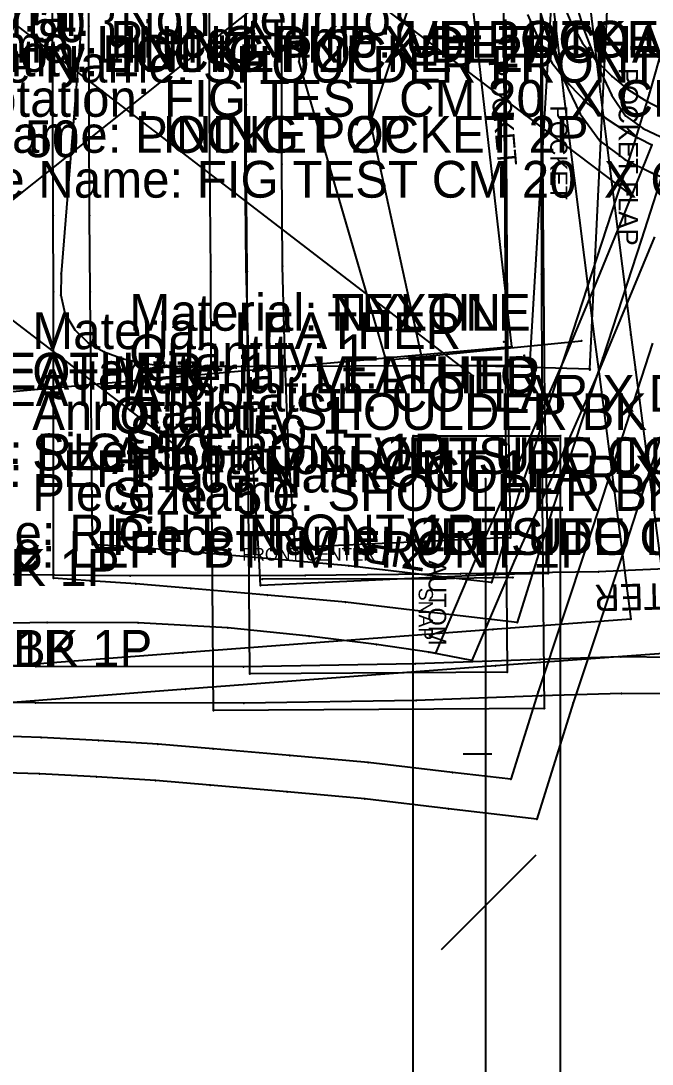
# Model space of a CAD drawing. Header units: metres. Extents: x -978 to 4188, y -881 to 1095.
# Drawn here: x 12.9 to 184.6, y -401.7 to -117.9 of the extents above; entities that cross this region are included whole.
import ezdxf

# ---------------------------------------------------------------- set-up
doc = ezdxf.new("R2010")
doc.units = ezdxf.units.M

# ---------------------------------------------------------------- blocks, each defined once
blk = doc.blocks.new('SHOULDER BK 1P')
at = {"layer": '1'}
blk.add_lwpolyline([(193.4, 36.45), (183.2, 0.95), (178.5, -14.15), (171.3, -36.45), (160.8, -68.75), (147.4, -109.15), (137.5, -140.75), (113.5, -137.95), (90.8, -135.25), (69.6, -133.35), (48.7, -131.55), (33.8, -130.25), (21.4, -129.45), (11.4, -128.75), (11.4, -50.85), (11.3, -30.05), (11.1, 21.35), (10.4, 85.85)], dxfattribs=at)
at = {"layer": '14'}
blk.add_lwpolyline([(181.1, 30.15), (173.5, 3.35), (169, -11.15), (161.8, -33.45), (151.3, -65.65), (137.9, -106.15), (130.5, -129.85), (114.6, -128.05), (91.7, -125.35), (70.4, -123.45), (49.5, -121.65), (34.5, -120.35), (22, -119.55), (21.4, -50.85), (21.2, -30.05), (21, 21.45), (20.4, 85.95)], dxfattribs=at)
at = {"layer": '2'}
for p in [(173.5, 3.35), (11.3, -30.05), (11.3, -30.05), (21.2, -30.05), (137.9, -106.15), (147.4, -109.15), (147.4, -109.15), (22, -119.55), (49.5, -121.65), (11.4, -128.75), (130.5, -129.85), (48.7, -131.55), (48.7, -131.55), (137.5, -140.75)]:
    blk.add_point(p, dxfattribs=at)
at = {"layer": '3'}
for p in [(11.1, 21.35), (21, 21.45), (169, -11.15), (161.8, -33.45), (171.3, -36.45), (11.4, -50.85), (21.4, -50.85), (151.3, -65.65), (160.8, -68.75), (34.5, -120.35), (70.4, -123.45), (91.7, -125.35), (21.4, -129.45), (33.8, -130.25), (114.6, -128.05), (69.6, -133.35), (90.8, -135.25), (113.5, -137.95)]:
    blk.add_point(p, dxfattribs=at)
at = {"layer": '4'}
for p in [(11.3, -30.05, 2.5), (147.4, -109.15, 2.5), (48.7, -131.55, 2.5)]:
    blk.add_point(p, dxfattribs=at)
at = {"layer": '84'}
blk.add_lwpolyline([(193.4, 36.45), (183.2, 0.95), (178.5, -14.15), (171.3, -36.45), (160.8, -68.75), (147.4, -109.15), (137.5, -140.75), (113.5, -137.95), (90.8, -135.25), (69.6, -133.35), (48.7, -131.55), (33.8, -130.25), (21.4, -129.45), (11.4, -128.75), (11.4, -50.85), (11.3, -30.05), (11.1, 21.35), (10.4, 85.85)], dxfattribs=at)
at = {"layer": '87'}
blk.add_lwpolyline([(181.1, 30.15), (173.5, 3.35), (169, -11.15), (161.8, -33.45), (151.3, -65.65), (137.9, -106.15), (130.5, -129.85), (114.6, -128.05), (91.7, -125.35), (70.4, -123.45), (49.5, -121.65), (34.5, -120.35), (22, -119.55), (21.4, -50.85), (21.2, -30.05), (21, 21.45), (20.4, 85.95)], dxfattribs=at)
at = {"layer": '1'}
for s, p in [('Material: LEATHER', (5.6, -66.4)), ('Quantity: 1', (5.6, -77.4)), ('Annotation: SHOULDER BK 1P', (5.6, -88.4)), ('Size: 50', (5.6, -99.4)), ('Piece Name: SHOULDER BK 1P', (5.6, -110.4))]:
    blk.add_text(s, height=10, dxfattribs=at).set_placement(p)
at = {"layer": '2'}
for s, p in [('#8', (11.3, -30.05)), ('#7', (11.4, -128.75)), ('#7', (48.7, -131.55)), ('#6', (137.5, -140.75))]:
    blk.add_text(s, height=0.25, dxfattribs=at).set_placement(p)
blk = doc.blocks.new('SHOULDER FRONT 2P')
at = {"layer": '1'}
for s, p in [('Size: 50', (5.6, -99.4)), ('Piece Name: SHOULDER FRONT 2P', (5.6, -110.4))]:
    blk.add_text(s, height=10, dxfattribs=at).set_placement(p)
blk = doc.blocks.new('LEFT BTTM FRONT 1P')
at = {"layer": '1'}
blk.add_lwpolyline([(221.8, 92.95), (230.5, 19.05), (238.8, -47.05), (240.1, -56.55), (250.1, -133.55), (250.1, -133.55), (202, -137.05), (117.7, -143.45), (13.1, -151.45), (-27, -156.25), (-31.8, -115.95), (-37.8, -67.95), (-45.4, -7.75), (-52.4, 49.65)], dxfattribs=at)
at = {"layer": '13'}
blk.add_point((204.3, -48.95, 3), dxfattribs=at)
at = {"layer": '14'}
blk.add_lwpolyline([(211.9, 91.95), (220.6, 17.95), (228.9, -48.25), (230.2, -57.75), (238.8, -124.35), (201.3, -127.15), (117, -133.55), (12.8, -141.55), (7.9, -111.15), (1.8, -62.95), (-5.7, -2.85), (-12.7, 54.15)], dxfattribs=at)
at = {"layer": '2'}
for p in [(148.5, 27.25), (238.8, -47.05), (238.8, -47.05), (204.3, -48.95), (206.4, -50.15), (225.4, -48.65), (228.9, -48.25), (172.2, -53.95), (238.8, -124.35)]:
    blk.add_point(p, dxfattribs=at)
at = {"layer": '3'}
for p in [(220.6, 17.95), (230.5, 19.05), (240.1, -56.55), (230.2, -57.75), (201.3, -127.15), (117, -133.55), (202, -137.05), (117.7, -143.45)]:
    blk.add_point(p, dxfattribs=at)
at = {"layer": '4'}
blk.add_point((238.8, -47.05, 2.5), dxfattribs=at)
at = {"layer": '8'}
for points in [[(188, 110.85), (66.6, 104.35), (60.1, 103.65), (52.6, 102.85), (44.6, 100.95), (37.6, 97.95), (32.2, 94.05), (28.1, 89.85), (24.9, 85.25), (23, 79.35), (22.5, 72.25), (22.7, 64.65), (35.4, -34.65), (36.3, -42.75), (37.9, -49.55), (40, -54.45), (42.7, -57.95), (45.8, -60.65), (49.4, -62.35), (54.3, -63.45), (61.2, -63.35), (64.5, -62.95), (206.4, -50.15), (188, 110.85)], [(206.6, 113.15), (158.7, 110.95), (148.5, 27.25), (172.2, -53.95), (225.4, -48.65)]]:
    blk.add_lwpolyline(points, dxfattribs=at)
at = {"layer": '84'}
blk.add_lwpolyline([(221.8, 92.95), (230.5, 19.05), (238.8, -47.05), (240.1, -56.55), (250.1, -133.55), (250.1, -133.55), (202, -137.05), (117.7, -143.45), (13.1, -151.45), (-27, -156.25), (-31.8, -115.95), (-37.8, -67.95), (-45.4, -7.75), (-52.4, 49.65)], dxfattribs=at)
at = {"layer": '85'}
for points in [[(188, 110.85), (66.6, 104.35), (60.1, 103.65), (52.6, 102.85), (44.6, 100.95), (37.6, 97.95), (32.2, 94.05), (28.1, 89.85), (24.9, 85.25), (23, 79.35), (22.5, 72.25), (22.7, 64.65), (35.4, -34.65), (36.3, -42.75), (37.9, -49.55), (40, -54.45), (42.7, -57.95), (45.8, -60.65), (49.4, -62.35), (54.3, -63.45), (61.2, -63.35), (64.5, -62.95), (206.4, -50.15), (188, 110.85)], [(206.6, 113.15), (158.7, 110.95), (148.5, 27.25), (172.2, -53.95), (225.4, -48.65)]]:
    blk.add_lwpolyline(points, dxfattribs=at)
at = {"layer": '87'}
blk.add_lwpolyline([(211.9, 91.95), (220.6, 17.95), (228.9, -48.25), (230.2, -57.75), (238.8, -124.35), (201.3, -127.15), (117, -133.55), (12.8, -141.55), (7.9, -111.15), (1.8, -62.95), (-5.7, -2.85), (-12.7, 54.15)], dxfattribs=at)
at = {"layer": '1'}
for s, p in [('Material: LEATHER', (5.6, -66.4)), ('Annotation: LEFT BTTM FRONT 1P', (5.6, -88.4)), ('Piece Name: LEFT BTTM FRONT 1P', (5.6, -110.4))]:
    blk.add_text(s, height=10, dxfattribs=at).set_placement(p)
at = {"layer": '13'}
blk.add_text('#8', height=0.25, dxfattribs=at).set_placement((204.3, -48.95))
at = {"layer": '15'}
blk.add_text('POCKET', height=5.254, rotation=275.0957, dxfattribs=at).set_placement((200.1, 27.55))
at = {"layer": '2'}
for p in [(238.8, -47.05), (204.3, -48.95)]:
    blk.add_text('#8', height=0.25, dxfattribs=at).set_placement(p)
blk = doc.blocks.new('UP POCKET FLAP 2P')
at = {"layer": '1'}
blk.add_text('Piece Name: UP POCKET FLAP 2P', height=10, dxfattribs=at).set_placement((5.6, -110.4))
blk = doc.blocks.new('VELLUTO UNDER POCKET FLAP 2P')
at = {"layer": '1'}
blk.add_text('Piece Name: VELLUTO UNDER POCKET FLAP 2P', height=10, dxfattribs=at).set_placement((5.6, -110.4))
blk = doc.blocks.new('POCKET 2P')
at = {"layer": '1'}
for s, p in [('Quantity: 1', (5.6, -77.4)), ('Annotation: POCKET 2P', (5.6, -88.4)), ('Piece Name: POCKET 2P', (5.6, -110.4))]:
    blk.add_text(s, height=10, dxfattribs=at).set_placement(p)
blk = doc.blocks.new('LINING POCKET 2P')
at = {"layer": '1'}
for s, p in [('Quantity: 1', (5.6, -77.4)), ('Annotation: LINING POCKET 2P', (5.6, -88.4)), ('Piece Name: LINING POCKET 2P', (5.6, -110.4))]:
    blk.add_text(s, height=10, dxfattribs=at).set_placement(p)
blk = doc.blocks.new('OUTSIDE COLLAR 1P')
at = {"layer": '1'}
blk.add_lwpolyline([(122.1, 38.25), (122.4, -34.05), (122.6, -95.65), (123.1, -152.15), (123.1, -152.15), (33.2, -152.75), (32.7, -84.35), (32.5, -33.35), (32.2, -3.45), (32.1, 12.05), (32.1, 56.15)], dxfattribs=at)
at = {"layer": '13'}
blk.add_point((93, -116.85, 3), dxfattribs=at)
at = {"layer": '14'}
for points in [[(113.1, -142.25), (43.1, -142.75), (42.6, -84.35), (42.4, -33.25), (42.1, -3.35), (42.1, 12.05), (42.1, 56.15)], [(112.1, 38.25), (112.5, -34.05), (112.7, -95.65), (113.1, -142.25)]]:
    blk.add_lwpolyline(points, dxfattribs=at)
at = {"layer": '2'}
for p in [(32.1, 12.05), (32.1, 12.05), (42.1, 12.05), (46.4, -116.95), (93, -116.85), (114.6, -116.55), (43.1, -142.75), (113.1, -142.25), (113.1, -142.25), (33.2, -152.75), (123.1, -152.15), (123.1, -152.15)]:
    blk.add_point(p, dxfattribs=at)
at = {"layer": '3'}
for p in [(32.2, -3.45), (42.1, -3.35), (32.5, -33.35), (42.4, -33.25), (112.5, -34.05), (122.4, -34.05), (32.7, -84.35), (42.6, -84.35), (112.7, -95.65), (122.6, -95.65), (93.5, -116.85)]:
    blk.add_point(p, dxfattribs=at)
at = {"layer": '4'}
blk.add_point((32.1, 12.05, 2.5), dxfattribs=at)
at = {"layer": '8'}
blk.add_lwpolyline([(114.6, -116.55), (93.5, -116.85), (46.4, -116.95)], dxfattribs=at)
at = {"layer": '84'}
blk.add_lwpolyline([(122.1, 38.25), (122.4, -34.05), (122.6, -95.65), (123.1, -152.15), (123.1, -152.15), (33.2, -152.75), (32.7, -84.35), (32.5, -33.35), (32.2, -3.45), (32.1, 12.05), (32.1, 56.15)], dxfattribs=at)
at = {"layer": '85'}
blk.add_lwpolyline([(114.6, -116.55), (93.5, -116.85), (46.4, -116.95)], dxfattribs=at)
at = {"layer": '87'}
for points in [[(113.1, -142.25), (43.1, -142.75), (42.6, -84.35), (42.4, -33.25), (42.1, -3.35), (42.1, 12.05), (42.1, 56.15)], [(112.1, 38.25), (112.5, -34.05), (112.7, -95.65), (113.1, -142.25)]]:
    blk.add_lwpolyline(points, dxfattribs=at)
at = {"layer": '1'}
for s, p in [('Material: LEATHER', (5.6, -66.4)), ('Quantity: 1', (5.6, -77.4)), ('Annotation: OUTSIDE COLLAR 1P', (5.6, -88.4)), ('Size: 50', (5.6, -99.4)), ('Piece Name: OUTSIDE COLLAR 1P', (5.6, -110.4))]:
    blk.add_text(s, height=10, dxfattribs=at).set_placement(p)
at = {"layer": '13'}
blk.add_text('#34', height=0.25, dxfattribs=at).set_placement((93, -116.85))
at = {"layer": '15'}
blk.add_text('FRONT CENTER', height=3.4667, dxfattribs=at).set_placement((41, -111.95))
blk.add_text('SNAP', height=3.9, rotation=270, dxfattribs=at).set_placement((89, -119.35))
at = {"layer": '2'}
for s, p in [('#35', (32.1, 12.05)), ('#34', (114.6, -116.55)), ('#34', (46.4, -116.95)), ('#34', (93, -116.85)), ('#34', (33.2, -152.75)), ('#34', (123.1, -152.15))]:
    blk.add_text(s, height=0.25, dxfattribs=at).set_placement(p)
blk = doc.blocks.new('VELLUTO INSIDE COLLAR 1P')
at = {"layer": '1'}
blk.add_lwpolyline([(122.1, 38.25), (122.4, -34.05), (122.6, -95.65), (123.1, -152.15), (123.1, -152.15), (33.2, -152.75), (32.7, -84.35), (32.5, -33.35), (32.2, -3.45), (32.1, 12.05), (32.1, 56.15)], dxfattribs=at)
at = {"layer": '14'}
for points in [[(113.1, -142.25), (43.1, -142.75), (42.6, -84.35), (42.4, -33.25), (42.1, -3.35), (42.1, 12.05), (42.1, 56.15)], [(112.1, 38.25), (112.5, -34.05), (112.7, -95.65), (113.1, -142.25)]]:
    blk.add_lwpolyline(points, dxfattribs=at)
at = {"layer": '2'}
for p in [(32.1, 12.05), (32.1, 12.05), (42.1, 12.05), (46.4, -116.95), (114.6, -116.55), (43.1, -142.75), (113.1, -142.25), (113.1, -142.25), (33.2, -152.75), (123.1, -152.15), (123.1, -152.15)]:
    blk.add_point(p, dxfattribs=at)
at = {"layer": '3'}
for p in [(32.2, -3.45), (42.1, -3.35), (32.5, -33.35), (42.4, -33.25), (112.5, -34.05), (122.4, -34.05), (32.7, -84.35), (42.6, -84.35), (112.7, -95.65), (122.6, -95.65), (93.5, -116.85)]:
    blk.add_point(p, dxfattribs=at)
at = {"layer": '4'}
blk.add_point((32.1, 12.05, 2.5), dxfattribs=at)
at = {"layer": '8'}
blk.add_lwpolyline([(114.6, -116.55), (93.5, -116.85), (46.4, -116.95)], dxfattribs=at)
at = {"layer": '84'}
blk.add_lwpolyline([(122.1, 38.25), (122.4, -34.05), (122.6, -95.65), (123.1, -152.15), (123.1, -152.15), (33.2, -152.75), (32.7, -84.35), (32.5, -33.35), (32.2, -3.45), (32.1, 12.05), (32.1, 56.15)], dxfattribs=at)
at = {"layer": '85'}
blk.add_lwpolyline([(114.6, -116.55), (93.5, -116.85), (46.4, -116.95)], dxfattribs=at)
at = {"layer": '87'}
for points in [[(113.1, -142.25), (43.1, -142.75), (42.6, -84.35), (42.4, -33.25), (42.1, -3.35), (42.1, 12.05), (42.1, 56.15)], [(112.1, 38.25), (112.5, -34.05), (112.7, -95.65), (113.1, -142.25)]]:
    blk.add_lwpolyline(points, dxfattribs=at)
at = {"layer": '1'}
for s, p in [('Material: VELLUTO', (5.6, -66.4)), ('Quantity: 1', (5.6, -77.4)), ('Annotation: VELLUTO INSIDE COLLAR 1P', (5.6, -88.4)), ('Size: 50', (5.6, -99.4)), ('Piece Name: VELLUTO INSIDE COLLAR 1P', (5.6, -110.4))]:
    blk.add_text(s, height=10, dxfattribs=at).set_placement(p)
at = {"layer": '2'}
for s, p in [('#35', (32.1, 12.05)), ('#34', (114.6, -116.55)), ('#34', (46.4, -116.95)), ('#34', (33.2, -152.75)), ('#34', (123.1, -152.15))]:
    blk.add_text(s, height=0.25, dxfattribs=at).set_placement(p)
blk = doc.blocks.new('LINING BK 1P')
at = {"layer": '1'}
for points in [[(442.8, 84.15), (445.9, 74.05), (449.7, 64.15), (453.5, 56.05), (457.3, 50.55), (462.1, 47.15), (468.4, 44.15)], [(466.9, -36.45), (456.4, -68.75), (443, -109.15), (433.1, -140.75), (409.1, -137.95), (386.4, -135.25), (365.2, -133.35), (344.3, -131.55), (329.4, -130.25), (313.4, -129.25), (297.9, -128.45), (282.1, -127.95)]]:
    blk.add_lwpolyline(points, dxfattribs=at)
at = {"layer": '14'}
for points in [[(433.1, 81.75), (436.5, 70.85), (440.5, 60.35), (444.9, 51.15), (450.3, 43.75), (457.1, 38.65), (464.4, 35.05), (472.2, 31.85)], [(464.6, -11.25), (457.4, -33.45), (446.9, -65.65), (433.5, -106.15), (426.1, -129.85), (410.2, -128.05), (387.3, -125.35), (366, -123.45), (345.1, -121.65), (330.1, -120.35), (313.9, -119.35), (298.3, -118.55), (282.2, -118.05)]]:
    blk.add_lwpolyline(points, dxfattribs=at)
at = {"layer": '2'}
for p in [(433.5, -106.15), (443, -109.15), (443, -109.15), (345.1, -121.65), (426.1, -129.85), (344.3, -131.55), (344.3, -131.55), (433.1, -140.75)]:
    blk.add_point(p, dxfattribs=at)
at = {"layer": '3'}
for p in [(445.9, 74.05), (436.5, 70.85), (449.7, 64.15), (440.5, 60.35), (453.5, 56.05), (444.9, 51.15), (457.3, 50.55), (462.1, 47.15), (450.3, 43.75), (457.1, 38.65), (464.4, 35.05), (457.4, -33.45), (446.9, -65.65), (456.4, -68.75), (298.3, -118.55), (313.9, -119.35), (330.1, -120.35), (366, -123.45), (387.3, -125.35), (297.9, -128.45), (313.4, -129.25), (329.4, -130.25), (410.2, -128.05), (365.2, -133.35), (386.4, -135.25), (409.1, -137.95)]:
    blk.add_point(p, dxfattribs=at)
at = {"layer": '4'}
for p in [(443, -109.15, 2.5), (344.3, -131.55, 2.5)]:
    blk.add_point(p, dxfattribs=at)
at = {"layer": '84'}
for points in [[(442.8, 84.15), (445.9, 74.05), (449.7, 64.15), (453.5, 56.05), (457.3, 50.55), (462.1, 47.15), (468.4, 44.15)], [(466.9, -36.45), (456.4, -68.75), (443, -109.15), (433.1, -140.75), (409.1, -137.95), (386.4, -135.25), (365.2, -133.35), (344.3, -131.55), (329.4, -130.25), (313.4, -129.25), (297.9, -128.45), (282.1, -127.95)]]:
    blk.add_lwpolyline(points, dxfattribs=at)
at = {"layer": '87'}
for points in [[(433.1, 81.75), (436.5, 70.85), (440.5, 60.35), (444.9, 51.15), (450.3, 43.75), (457.1, 38.65), (464.4, 35.05), (472.2, 31.85)], [(464.6, -11.25), (457.4, -33.45), (446.9, -65.65), (433.5, -106.15), (426.1, -129.85), (410.2, -128.05), (387.3, -125.35), (366, -123.45), (345.1, -121.65), (330.1, -120.35), (313.9, -119.35), (298.3, -118.55), (282.2, -118.05)]]:
    blk.add_lwpolyline(points, dxfattribs=at)
at = {"layer": '2'}
for s, p in [('#7', (344.3, -131.55)), ('#6', (433.1, -140.75))]:
    blk.add_text(s, height=0.25, dxfattribs=at).set_placement(p)
blk = doc.blocks.new('DETACHABLE REV NYLON BK 1P')
at = {"layer": '1'}
for points in [[(409, 70.65), (411.6, 64.75), (414.7, 59.25), (418.5, 54.45), (422.7, 50.15), (426.9, 46.75), (431.6, 43.75), (440.1, 39.25)], [(434.2, 6.55), (427, -10.95), (418.6, -31.25), (408.6, -53.85), (396.2, -81.55), (384.6, -108.75), (372.9, -106.45), (358.6, -104.35), (340.3, -102.05), (318.2, -99.85), (293.8, -98.45), (269.1, -98.35), (245.3, -98.85), (222.5, -100.35), (200.6, -103.45), (180.6, -108.35), (163.4, -113.85), (149.2, -119.55), (137.5, -125.75), (127.6, -133.05), (119.2, -141.65), (111.9, -151.35)]]:
    blk.add_lwpolyline(points, dxfattribs=at)
at = {"layer": '14'}
blk.add_lwpolyline([(399.7, 67.05), (402.7, 60.35), (406.4, 53.75), (411, 47.95), (416, 42.85), (421.1, 38.75), (426.6, 35.15), (433.5, 31.55), (425, 10.35), (417.8, -7.15), (409.4, -27.35), (399.5, -49.85), (387.1, -77.55), (374.7, -106.75), (372.9, -106.45), (358.6, -104.35), (340.3, -102.05), (318.2, -99.85), (293.8, -98.45), (269.1, -98.35), (245.3, -98.85)], dxfattribs=at)
at = {"layer": '2'}
for p in [(433.5, 31.55), (427.3, 18.45), (425, 10.35), (384.9, -31.25), (304.2, -50.35), (387.1, -77.55), (396.2, -81.55), (396.2, -81.55), (374.7, -106.75), (384.6, -108.75)]:
    blk.add_point(p, dxfattribs=at)
at = {"layer": '3'}
for p in [(411.6, 64.75), (402.7, 60.35), (414.7, 59.25), (418.5, 54.45), (406.4, 53.75), (422.7, 50.15), (411, 47.95), (426.9, 46.75), (416, 42.85), (431.6, 43.75), (421.1, 38.75), (426.6, 35.15), (417.8, -7.15), (427, -10.95), (409.4, -27.35), (418.6, -31.25), (399.5, -49.85), (408.6, -53.85), (269.1, -98.35), (269.1, -98.35), (293.8, -98.45), (293.8, -98.45), (318.2, -99.85), (318.2, -99.85), (340.3, -102.05), (340.3, -102.05), (358.6, -104.35), (358.6, -104.35), (372.9, -106.45), (372.9, -106.45)]:
    blk.add_point(p, dxfattribs=at)
at = {"layer": '4'}
blk.add_point((396.2, -81.55, 2.5), dxfattribs=at)
at = {"layer": '8'}
for points in [[(384.9, -31.25), (45.2, 229.75)], [(427.3, 18.45), (163, 218.45)], [(1.1, 182.15), (304.2, -50.35)], [(392.7, 122.75), (163.7, -59.75)]]:
    blk.add_lwpolyline(points, dxfattribs=at)
at = {"layer": '84'}
for points in [[(409, 70.65), (411.6, 64.75), (414.7, 59.25), (418.5, 54.45), (422.7, 50.15), (426.9, 46.75), (431.6, 43.75), (440.1, 39.25)], [(434.2, 6.55), (427, -10.95), (418.6, -31.25), (408.6, -53.85), (396.2, -81.55), (384.6, -108.75), (372.9, -106.45), (358.6, -104.35), (340.3, -102.05), (318.2, -99.85), (293.8, -98.45), (269.1, -98.35), (245.3, -98.85), (222.5, -100.35), (200.6, -103.45), (180.6, -108.35), (163.4, -113.85), (149.2, -119.55), (137.5, -125.75), (127.6, -133.05), (119.2, -141.65), (111.9, -151.35)]]:
    blk.add_lwpolyline(points, dxfattribs=at)
at = {"layer": '85'}
for points in [[(384.9, -31.25), (45.2, 229.75)], [(427.3, 18.45), (163, 218.45)], [(1.1, 182.15), (304.2, -50.35)], [(392.7, 122.75), (163.7, -59.75)]]:
    blk.add_lwpolyline(points, dxfattribs=at)
at = {"layer": '87'}
blk.add_lwpolyline([(399.7, 67.05), (402.7, 60.35), (406.4, 53.75), (411, 47.95), (416, 42.85), (421.1, 38.75), (426.6, 35.15), (433.5, 31.55), (425, 10.35), (417.8, -7.15), (409.4, -27.35), (399.5, -49.85), (387.1, -77.55), (374.7, -106.75), (372.9, -106.45), (358.6, -104.35), (340.3, -102.05), (318.2, -99.85), (293.8, -98.45), (269.1, -98.35), (245.3, -98.85)], dxfattribs=at)
at = {"layer": '1'}
for s, p in [('Annotation: DETACHABLE REV NYLON BK 1P', (5.6, -88.4)), ('Piece Name: DETACHABLE REV NYLON BK 1P', (5.6, -110.4))]:
    blk.add_text(s, height=10, dxfattribs=at).set_placement(p)
at = {"layer": '2'}
blk.add_text('#6', height=0.25, dxfattribs=at).set_placement((384.6, -108.75))
blk = doc.blocks.new('DETACHABLE REV TXT BK 1P')
at = {"layer": '1'}
for points in [[(409, 70.65), (411.6, 64.75), (414.7, 59.25), (418.5, 54.45), (422.7, 50.15), (426.9, 46.75), (431.6, 43.75), (440.1, 39.25)], [(434.2, 6.55), (427, -10.95), (418.6, -31.25), (408.6, -53.85), (396.2, -81.55), (384.6, -108.75), (372.9, -106.45), (358.6, -104.35), (340.3, -102.05), (318.2, -99.85), (293.8, -98.45), (269.1, -98.35), (245.3, -98.85), (222.5, -100.35), (200.6, -103.45), (180.6, -108.35), (163.4, -113.85), (149.2, -119.55), (137.5, -125.75), (127.6, -133.05), (119.2, -141.65), (111.9, -151.35)]]:
    blk.add_lwpolyline(points, dxfattribs=at)
at = {"layer": '14'}
blk.add_lwpolyline([(399.7, 67.05), (402.7, 60.35), (406.4, 53.75), (411, 47.95), (416, 42.85), (421.1, 38.75), (426.6, 35.15), (433.5, 31.55), (425, 10.35), (417.8, -7.15), (409.4, -27.35), (399.5, -49.85), (387.1, -77.55), (374.7, -106.75), (372.9, -106.45), (358.6, -104.35), (340.3, -102.05), (318.2, -99.85), (293.8, -98.45), (269.1, -98.35), (245.3, -98.85)], dxfattribs=at)
at = {"layer": '2'}
for p in [(433.5, 31.55), (425, 10.35), (387.1, -77.55), (396.2, -81.55), (396.2, -81.55), (374.7, -106.75), (384.6, -108.75)]:
    blk.add_point(p, dxfattribs=at)
at = {"layer": '3'}
for p in [(411.6, 64.75), (402.7, 60.35), (414.7, 59.25), (418.5, 54.45), (406.4, 53.75), (422.7, 50.15), (411, 47.95), (426.9, 46.75), (416, 42.85), (431.6, 43.75), (421.1, 38.75), (426.6, 35.15), (417.8, -7.15), (427, -10.95), (409.4, -27.35), (418.6, -31.25), (399.5, -49.85), (408.6, -53.85), (269.1, -98.35), (269.1, -98.35), (293.8, -98.45), (293.8, -98.45), (318.2, -99.85), (318.2, -99.85), (340.3, -102.05), (340.3, -102.05), (358.6, -104.35), (358.6, -104.35), (372.9, -106.45), (372.9, -106.45)]:
    blk.add_point(p, dxfattribs=at)
at = {"layer": '4'}
blk.add_point((396.2, -81.55, 2.5), dxfattribs=at)
at = {"layer": '84'}
for points in [[(409, 70.65), (411.6, 64.75), (414.7, 59.25), (418.5, 54.45), (422.7, 50.15), (426.9, 46.75), (431.6, 43.75), (440.1, 39.25)], [(434.2, 6.55), (427, -10.95), (418.6, -31.25), (408.6, -53.85), (396.2, -81.55), (384.6, -108.75), (372.9, -106.45), (358.6, -104.35), (340.3, -102.05), (318.2, -99.85), (293.8, -98.45), (269.1, -98.35), (245.3, -98.85), (222.5, -100.35), (200.6, -103.45), (180.6, -108.35), (163.4, -113.85), (149.2, -119.55), (137.5, -125.75), (127.6, -133.05), (119.2, -141.65), (111.9, -151.35)]]:
    blk.add_lwpolyline(points, dxfattribs=at)
at = {"layer": '87'}
blk.add_lwpolyline([(399.7, 67.05), (402.7, 60.35), (406.4, 53.75), (411, 47.95), (416, 42.85), (421.1, 38.75), (426.6, 35.15), (433.5, 31.55), (425, 10.35), (417.8, -7.15), (409.4, -27.35), (399.5, -49.85), (387.1, -77.55), (374.7, -106.75), (372.9, -106.45), (358.6, -104.35), (340.3, -102.05), (318.2, -99.85), (293.8, -98.45), (269.1, -98.35), (245.3, -98.85)], dxfattribs=at)
at = {"layer": '1'}
for s, p in [('Annotation: DETACHABLE REV TXT BK 1P', (5.6, -88.4)), ('Piece Name: DETACHABLE REV TXT BK 1P', (5.6, -110.4))]:
    blk.add_text(s, height=10, dxfattribs=at).set_placement(p)
at = {"layer": '2'}
blk.add_text('#6', height=0.25, dxfattribs=at).set_placement((384.6, -108.75))
blk = doc.blocks.new('LINING PKT X DETACHABLE8P')
at = {"layer": '1'}
blk.add_text('Piece Name: LINING PKT X DETACHABLE8P', height=10, dxfattribs=at).set_placement((5.6, -110.4))
blk = doc.blocks.new('COLLAR X DETACHABLE NYLON 1P')
at = {"layer": '1'}
blk.add_lwpolyline([(117.8, 18.25), (118.1, -33.65), (118.5, -85.85), (119.5, -132.45), (105.8, -132.75), (41.3, -135.75), (40.9, -128.55), (40.2, -117.05), (39, -99.35), (38.1, -75.95), (37.4, -49.05), (37.1, -21.15), (37.1, 15.55), (37.1, 19.35)], dxfattribs=at)
at = {"layer": '14'}
blk.add_lwpolyline([(107.9, 18.25), (108.2, -33.65), (108.6, -85.95), (109.3, -122.75), (105.8, -122.85), (50.7, -125.35), (50.1, -116.45), (48.9, -98.85), (48, -75.65), (47.3, -48.85), (47.1, -21.05), (47.1, 15.55), (47.1, 19.35)], dxfattribs=at)
at = {"layer": '2'}
for p in [(37.1, 15.55), (37.1, 15.55), (47.1, 15.55), (105.8, -122.85), (109.3, -122.75), (50.7, -125.35), (105.8, -132.75), (105.8, -132.75), (119.5, -132.45), (41.3, -135.75)]:
    blk.add_point(p, dxfattribs=at)
at = {"layer": '3'}
for p in [(37.1, -21.15), (47.1, -21.05), (108.2, -33.65), (118.1, -33.65), (37.4, -49.05), (47.3, -48.85), (38.1, -75.95), (48, -75.65), (108.6, -85.95), (118.5, -85.85), (48.9, -98.85), (39, -99.35), (40.2, -117.05), (50.1, -116.45), (40.9, -128.55)]:
    blk.add_point(p, dxfattribs=at)
at = {"layer": '4'}
for p in [(37.1, 15.55, 2.5), (105.8, -132.75, 2.5)]:
    blk.add_point(p, dxfattribs=at)
at = {"layer": '84'}
blk.add_lwpolyline([(117.8, 18.25), (118.1, -33.65), (118.5, -85.85), (119.5, -132.45), (105.8, -132.75), (41.3, -135.75), (40.9, -128.55), (40.2, -117.05), (39, -99.35), (38.1, -75.95), (37.4, -49.05), (37.1, -21.15), (37.1, 15.55), (37.1, 19.35)], dxfattribs=at)
at = {"layer": '87'}
blk.add_lwpolyline([(107.9, 18.25), (108.2, -33.65), (108.6, -85.95), (109.3, -122.75), (105.8, -122.85), (50.7, -125.35), (50.1, -116.45), (48.9, -98.85), (48, -75.65), (47.3, -48.85), (47.1, -21.05), (47.1, 15.55), (47.1, 19.35)], dxfattribs=at)
at = {"layer": '1'}
for s, p in [('Material: NYLON', (5.6, -66.4)), ('Quantity: 1', (5.6, -77.4)), ('Annotation: COLLAR X DETACHABLE NYLON 1P', (5.6, -88.4)), ('Size: 50', (5.6, -99.4)), ('Piece Name: COLLAR X DETACHABLE NYLON 1P', (5.6, -110.4))]:
    blk.add_text(s, height=10, dxfattribs=at).set_placement(p)
at = {"layer": '15'}
blk.add_text('ZIP', height=8.439, rotation=170.9097, dxfattribs=at).set_placement((87.4, -123.65))
at = {"layer": '2'}
for s, p in [('#35', (37.1, 15.55)), ('#34', (105.8, -132.75)), ('#34', (119.5, -132.45)), ('#34', (41.3, -135.75))]:
    blk.add_text(s, height=0.25, dxfattribs=at).set_placement(p)
blk = doc.blocks.new('COLLAR X DETACHABLE TXT 1P')
at = {"layer": '1'}
blk.add_lwpolyline([(117.8, 18.25), (118.1, -33.65), (118.5, -85.85), (119.5, -132.45), (105.8, -132.75), (41.3, -135.75), (40.9, -128.55), (40.2, -117.05), (39, -99.35), (38.1, -75.95), (37.4, -49.05), (37.1, -21.15), (37.1, 15.55), (37.1, 19.35)], dxfattribs=at)
at = {"layer": '14'}
blk.add_lwpolyline([(107.9, 18.25), (108.2, -33.65), (108.6, -85.95), (109.3, -122.75), (105.8, -122.85), (50.7, -125.35), (50.1, -116.45), (48.9, -98.85), (48, -75.65), (47.3, -48.85), (47.1, -21.05), (47.1, 15.55), (47.1, 19.35)], dxfattribs=at)
at = {"layer": '2'}
for p in [(37.1, 15.55), (37.1, 15.55), (47.1, 15.55), (105.8, -122.85), (109.3, -122.75), (50.7, -125.35), (105.8, -132.75), (105.8, -132.75), (119.5, -132.45), (41.3, -135.75)]:
    blk.add_point(p, dxfattribs=at)
at = {"layer": '3'}
for p in [(37.1, -21.15), (47.1, -21.05), (108.2, -33.65), (118.1, -33.65), (37.4, -49.05), (47.3, -48.85), (38.1, -75.95), (48, -75.65), (108.6, -85.95), (118.5, -85.85), (48.9, -98.85), (39, -99.35), (40.2, -117.05), (50.1, -116.45), (40.9, -128.55)]:
    blk.add_point(p, dxfattribs=at)
at = {"layer": '4'}
for p in [(37.1, 15.55, 2.5), (105.8, -132.75, 2.5)]:
    blk.add_point(p, dxfattribs=at)
at = {"layer": '84'}
blk.add_lwpolyline([(117.8, 18.25), (118.1, -33.65), (118.5, -85.85), (119.5, -132.45), (105.8, -132.75), (41.3, -135.75), (40.9, -128.55), (40.2, -117.05), (39, -99.35), (38.1, -75.95), (37.4, -49.05), (37.1, -21.15), (37.1, 15.55), (37.1, 19.35)], dxfattribs=at)
at = {"layer": '87'}
blk.add_lwpolyline([(107.9, 18.25), (108.2, -33.65), (108.6, -85.95), (109.3, -122.75), (105.8, -122.85), (50.7, -125.35), (50.1, -116.45), (48.9, -98.85), (48, -75.65), (47.3, -48.85), (47.1, -21.05), (47.1, 15.55), (47.1, 19.35)], dxfattribs=at)
at = {"layer": '1'}
for s, p in [('Material: TEXTILE', (5.6, -66.4)), ('Quantity: 1', (5.6, -77.4)), ('Annotation: COLLAR X DETACHABLE TXT 1P', (5.6, -88.4)), ('Size: 50', (5.6, -99.4)), ('Piece Name: COLLAR X DETACHABLE TXT 1P', (5.6, -110.4))]:
    blk.add_text(s, height=10, dxfattribs=at).set_placement(p)
at = {"layer": '15'}
blk.add_text('ZIP', height=8.439, rotation=170.9097, dxfattribs=at).set_placement((87.4, -123.65))
at = {"layer": '2'}
for s, p in [('#35', (37.1, 15.55)), ('#34', (105.8, -132.75)), ('#34', (119.5, -132.45)), ('#34', (41.3, -135.75))]:
    blk.add_text(s, height=0.25, dxfattribs=at).set_placement(p)
blk = doc.blocks.new('FIG TEST CM 20  X CM 20')
at = {"layer": '1'}
for s, p in [('Material: {Non Definito}', (5.6, -66.4)), ('Quantity: 1', (5.6, -77.4)), ('Annotation: FIG TEST CM 20  X CM 20', (5.6, -88.4)), ('Size: 50', (5.6, -99.4)), ('Piece Name: FIG TEST CM 20  X CM 20', (5.6, -110.4))]:
    blk.add_text(s, height=10, dxfattribs=at).set_placement(p)
blk = doc.blocks.new('RIGHT FRONT 1P')
at = {"layer": '1'}
blk.add_lwpolyline([(250.2, -149.15), (236.1, -149.05), (214.2, -149.75), (180.2, -150.95), (133.4, -151.75), (76.7, -151.65), (15.3, -150.75), (-59.8, -148.55), (-59.8, -148.55), (-58.7, -119.85), (-56.2, -85.25), (-52.4, -44.55), (-50.3, -23.35), (-41.6, 50.85)], dxfattribs=at)
at = {"layer": '13'}
for p in [(87.6, 7.25, 3), (109.5, -57.55, 3), (209.6, -57.15, 3), (227.5, -61.05, 3), (193.9, -116.85, 3)]:
    blk.add_point(p, dxfattribs=at)
at = {"layer": '14'}
blk.add_lwpolyline([(346.3, 48.45), (368.9, 4.65), (394.1, -43.75), (392.8, -44.65), (387.7, -48.55), (379.6, -56.65), (372.8, -65.95), (367.6, -75.95), (364.4, -86.35), (362.6, -97.85), (362, -110.95), (362.3, -126.15), (362.8, -132.95), (349.3, -133.55), (320.6, -135.25), (286.6, -137.35), (249.9, -139.25), (235.9, -139.15), (213.9, -139.85), (180, -141.05), (133.3, -141.85), (76.8, -141.75), (15.5, -140.85), (-49.5, -138.95)], dxfattribs=at)
at = {"layer": '2'}
for p in [(87.6, 7.25), (167.7, 6.35), (83.7, -34.95), (109.5, -57.55), (182.1, -59.55), (209.6, -57.15), (115.9, -60.15), (205.7, -60.15), (211.1, -59.75), (211.1, -59.75), (227.5, -60.75), (227.5, -60.75), (227.5, -61.05), (193.9, -116.85)]:
    blk.add_point(p, dxfattribs=at)
at = {"layer": '3'}
for p in [(83.6, -40.75), (84.7, -45.65), (87.4, -50.15), (91.1, -53.75), (95.4, -56.15), (100.5, -58.05), (105.6, -59.15), (110.6, -59.95), (229.8, -115.95), (102.4, -117.05), (150, -116.95), (192.3, -116.55), (76.8, -141.75), (133.3, -141.85), (180, -141.05), (213.9, -139.85), (235.9, -139.15), (214.2, -149.75), (236.1, -149.05), (76.7, -151.65), (133.4, -151.75), (180.2, -150.95)]:
    blk.add_point(p, dxfattribs=at)
at = {"layer": '8'}
for points in [[(211.1, -59.75), (218.6, 64.75), (118.7, 67.45), (111.3, 67.75), (107, 67.35), (103.1, 66.75), (98.8, 64.65), (94.9, 61.75), (92.5, 57.85), (91.6, 55.05), (90.7, 51.35), (90.5, 49.45), (83.7, -34.95), (83.6, -40.75), (84.7, -45.65), (87.4, -50.15), (91.1, -53.75), (95.4, -56.15), (100.5, -58.05), (105.6, -59.15), (110.6, -59.95), (115.9, -60.15), (211.1, -59.75)], [(227.5, -60.75), (233.5, 64.95), (187.9, 67.15), (167.7, 6.35), (182.1, -59.55), (205.7, -60.15), (227.5, -60.75)], [(359.7, -110.05), (328.8, -110.85), (296.9, -112.35), (264.1, -114.45), (229.8, -115.95), (192.3, -116.55), (150, -116.95), (102.4, -117.05), (51.1, -116.65), (-1.2, -115.25), (-48.2, -113.15)]]:
    blk.add_lwpolyline(points, dxfattribs=at)
at = {"layer": '84'}
blk.add_lwpolyline([(250.2, -149.15), (236.1, -149.05), (214.2, -149.75), (180.2, -150.95), (133.4, -151.75), (76.7, -151.65), (15.3, -150.75), (-59.8, -148.55), (-59.8, -148.55), (-58.7, -119.85), (-56.2, -85.25), (-52.4, -44.55), (-50.3, -23.35), (-41.6, 50.85)], dxfattribs=at)
at = {"layer": '85'}
for points in [[(211.1, -59.75), (218.6, 64.75), (118.7, 67.45), (111.3, 67.75), (107, 67.35), (103.1, 66.75), (98.8, 64.65), (94.9, 61.75), (92.5, 57.85), (91.6, 55.05), (90.7, 51.35), (90.5, 49.45), (83.7, -34.95), (83.6, -40.75), (84.7, -45.65), (87.4, -50.15), (91.1, -53.75), (95.4, -56.15), (100.5, -58.05), (105.6, -59.15), (110.6, -59.95), (115.9, -60.15), (211.1, -59.75)], [(227.5, -60.75), (233.5, 64.95), (187.9, 67.15), (167.7, 6.35), (182.1, -59.55), (205.7, -60.15), (227.5, -60.75)], [(359.7, -110.05), (328.8, -110.85), (296.9, -112.35), (264.1, -114.45), (229.8, -115.95), (192.3, -116.55), (150, -116.95), (102.4, -117.05), (51.1, -116.65), (-1.2, -115.25), (-48.2, -113.15)]]:
    blk.add_lwpolyline(points, dxfattribs=at)
at = {"layer": '87'}
blk.add_lwpolyline([(346.3, 48.45), (368.9, 4.65), (394.1, -43.75), (392.8, -44.65), (387.7, -48.55), (379.6, -56.65), (372.8, -65.95), (367.6, -75.95), (364.4, -86.35), (362.6, -97.85), (362, -110.95), (362.3, -126.15), (362.8, -132.95), (349.3, -133.55), (320.6, -135.25), (286.6, -137.35), (249.9, -139.25), (235.9, -139.15), (213.9, -139.85), (180, -141.05), (133.3, -141.85), (76.8, -141.75), (15.5, -140.85), (-49.5, -138.95)], dxfattribs=at)
at = {"layer": '1'}
for s, p in [('Material: LEATHER', (5.6, -66.4)), ('Annotation: RIGHT FRONT 1P', (5.6, -88.4)), ('Piece Name: RIGHT FRONT 1P', (5.6, -110.4))]:
    blk.add_text(s, height=10, dxfattribs=at).set_placement(p)
at = {"layer": '13'}
for s, p in [('#8', (87.6, 7.25)), ('#8', (109.5, -57.55)), ('#8', (209.6, -57.15)), ('#8', (227.5, -61.05)), ('#19', (193.9, -116.85))]:
    blk.add_text(s, height=0.25, dxfattribs=at).set_placement(p)
at = {"layer": '15'}
for s, height, rotation, p in [('POCKET FLAP', 5.2545, 270, (235.3, 21.15)), ('POCKET', 4.667, 270, (216.7, 10.85)), ('AUTOM', 4.8, 270, (183.6, -112.85)), ('FRONT CENTER', 7.2194, 181.5875, (304.1, -117.45))]:
    blk.add_text(s, height=height, rotation=rotation, dxfattribs=at).set_placement(p)
at = {"layer": '2'}
for s, p in [('#8', (87.6, 7.25)), ('#8', (109.5, -57.55)), ('#8', (209.6, -57.15)), ('#8', (227.5, -61.05)), ('#19', (193.9, -116.85))]:
    blk.add_text(s, height=0.25, dxfattribs=at).set_placement(p)
blk = doc.blocks.new('VELLUTO STRIPXARMHOLE DETACH 2P')
at = {"layer": '1'}
blk.add_lwpolyline([(99.8, -440.35), (79.8, -440.35), (59.8, -440.35), (59.8, 209.65), (79.8, 209.65), (99.8, 209.65), (99.8, -440.35)], close=True, dxfattribs=at)
at = {"layer": '2'}
for p in [(59.8, 209.65), (79.8, 209.65), (79.8, 209.65), (99.8, 209.65), (79.5, 197.95)]:
    blk.add_point(p, dxfattribs=at)
at = {"layer": '4'}
blk.add_point((79.8, 209.65, 2.5), dxfattribs=at)
at = {"layer": '5'}
blk.add_line((81.2, 123.05), (73.4, 123.05), dxfattribs=at)
at = {"layer": '7'}
blk.add_line((93.2, 95.55), (67.4, 69.75), dxfattribs=at)
at = {"layer": '8'}
blk.add_lwpolyline([(79.5, 197.95), (79.5, -424.45)], dxfattribs=at)
at = {"layer": '84'}
blk.add_lwpolyline([(99.8, -440.35), (79.8, -440.35), (59.8, -440.35), (59.8, 209.65), (79.8, 209.65), (99.8, 209.65), (99.8, -440.35)], close=True, dxfattribs=at)
at = {"layer": '85'}
blk.add_lwpolyline([(79.5, 197.95), (79.5, -424.45)], dxfattribs=at)
at = {"layer": '2'}
for p in [(59.8, 209.65), (79.8, 209.65), (99.8, 209.65)]:
    blk.add_text('#8', height=0.25, dxfattribs=at).set_placement(p)

msp = doc.modelspace()

# ---------------------------------------------------------------- block references
at = {"layer": '1'}
for name, p in [('LINING BK 1P', (-279.9, -194.25)), ('DETACHABLE REV NYLON BK 1P', (-249, -183.15)), ('DETACHABLE REV TXT BK 1P', (-249, -183.15)), ('SHOULDER BK 1P', (10.4, -140.75)), ('OUTSIDE COLLAR 1P', (32.1, -152.75)), ('VELLUTO INSIDE COLLAR 1P', (32.1, -152.75)), ('COLLAR X DETACHABLE NYLON 1P', (36.8, -135.75)), ('COLLAR X DETACHABLE TXT 1P', (36.8, -135.75)), ('LINING PKT X DETACHABLE8P', (-52.4, -18.85)), ('SHOULDER FRONT 2P', (-23.4, -24.25)), ('UP POCKET FLAP 2P', (31.6, -17.45)), ('VELLUTO UNDER POCKET FLAP 2P', (31.6, -17.45)), ('POCKET 2P', (-41.9, -43.35)), ('LINING POCKET 2P', (-41.9, -43.35)), ('FIG TEST CM 20  X CM 20', (-25.1, -55.55)), ('LEFT BTTM FRONT 1P', (-60, -156.25)), ('RIGHT FRONT 1P', (-59.8, -151.75)), ('VELLUTO STRIPXARMHOLE DETACH 2P', (59.8, -440.35))]:
    msp.add_blockref(name, p, dxfattribs=at)

doc.saveas('drawing.dxf')
